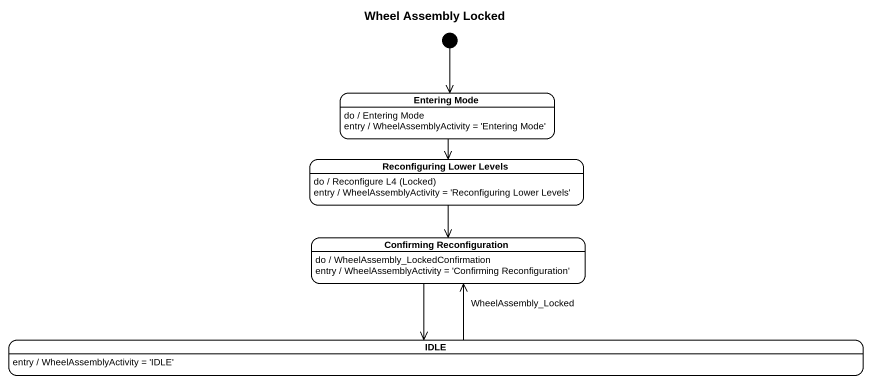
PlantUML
@startuml
title Wheel Assembly Locked
hide empty description
state "Entering Mode" as Entering_Mode
Entering_Mode : do / Entering Mode
Entering_Mode : entry / WheelAssemblyActivity = 'Entering Mode'
state "Reconfiguring Lower Levels" as Reconfiguring_Lower_Levels
Reconfiguring_Lower_Levels : do / Reconfigure L4 (Locked)
Reconfiguring_Lower_Levels : entry / WheelAssemblyActivity = 'Reconfiguring Lower Levels'
state "Confirming Reconfiguration" as Confirming_Reconfiguration
Confirming_Reconfiguration : do / WheelAssembly_LockedConfirmation
Confirming_Reconfiguration : entry / WheelAssemblyActivity = 'Confirming Reconfiguration'
state IDLE
IDLE : entry / WheelAssemblyActivity = 'IDLE'
[*] --> Entering_Mode
Entering_Mode --> Reconfiguring_Lower_Levels
Reconfiguring_Lower_Levels --> Confirming_Reconfiguration
Confirming_Reconfiguration --> IDLE
IDLE -up-> Confirming_Reconfiguration : WheelAssembly_Locked
@enduml
